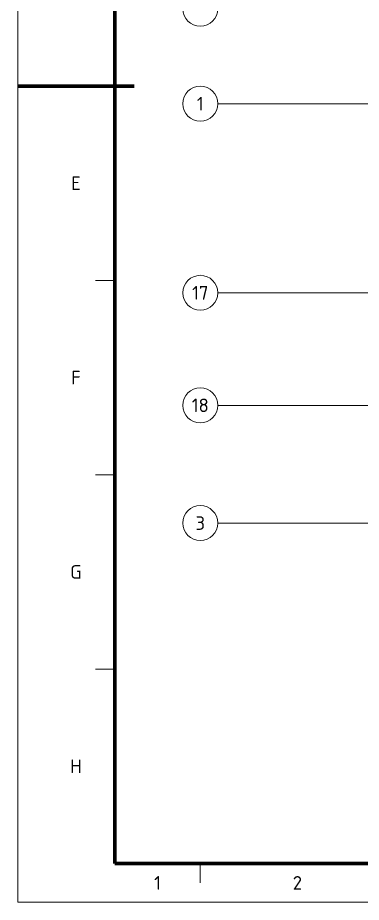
# Model space of a CAD drawing. Header units: millimetres. Extents: x 0 to 594, y 0 to 420.
# Drawn here: x 0 to 88.5, y 0 to 227.6 of the extents above; entities that cross this region are included whole.
import ezdxf
from ezdxf.enums import TextEntityAlignment as Align

# ---------------------------------------------------------------- set-up
doc = ezdxf.new("R2010")
doc.units = ezdxf.units.MM
for name, color, linetype, lineweight in [('06-TEXTO', 7, 'CONTINUOUS', 25), ('07-RECUADRO', 7, 'CONTINUOUS', 70), ('08-FINA', 5, 'CONTINUOUS', 18)]:
    doc.layers.add(name, color=color, linetype=linetype, lineweight=lineweight)
doc.styles.add('ISO3098', font='isocpeur.ttf')

msp = doc.modelspace()

# ---------------------------------------------------------------- linework, layer by layer
at = {"layer": '07-RECUADRO'}
msp.add_line((0, 210), (30, 210), dxfattribs=at)
msp.add_lwpolyline([(25, 10), (584, 10), (584, 410), (25, 410)], close=True, dxfattribs=at)
at = {"layer": '08-FINA'}
for p, q in [((51.5, 205.47), (193.6, 205.47)), ((25, 160), (20, 160)), ((51.5, 156.81), (192.89, 156.81)), ((51.5, 127.86), (189.4, 127.86)), ((25, 110), (20, 110)), ((51.5, 97.56), (192.63, 97.56)), ((25, 60), (20, 60)), ((47, 10), (47, 5))]:
    msp.add_line(p, q, dxfattribs=at)
msp.add_lwpolyline([(0, 0), (594, 0), (594, 420), (0, 420)], close=True, dxfattribs=at)
for centre in [(47, 229.92), (47, 205.47), (47, 156.81), (47, 127.86), (47, 97.56)]:
    msp.add_circle(centre, 4.5, dxfattribs=at)

# ---------------------------------------------------------------- texts
at = {"layer": '06-TEXTO', "style": 'ISO3098'}
for s, p in [('1', (47, 205.47)), ('E', (15, 185)), ('17', (47, 156.81)), ('F', (15, 135)), ('18', (47, 127.86)), ('3', (47, 97.56)), ('G', (15, 85)), ('H', (15, 35)), ('1', (36, 5)), ('2', (72, 5))]:
    msp.add_text(s, height=3.5, dxfattribs=at).set_placement(p, align=Align.MIDDLE_CENTER)

doc.saveas('drawing.dxf')
